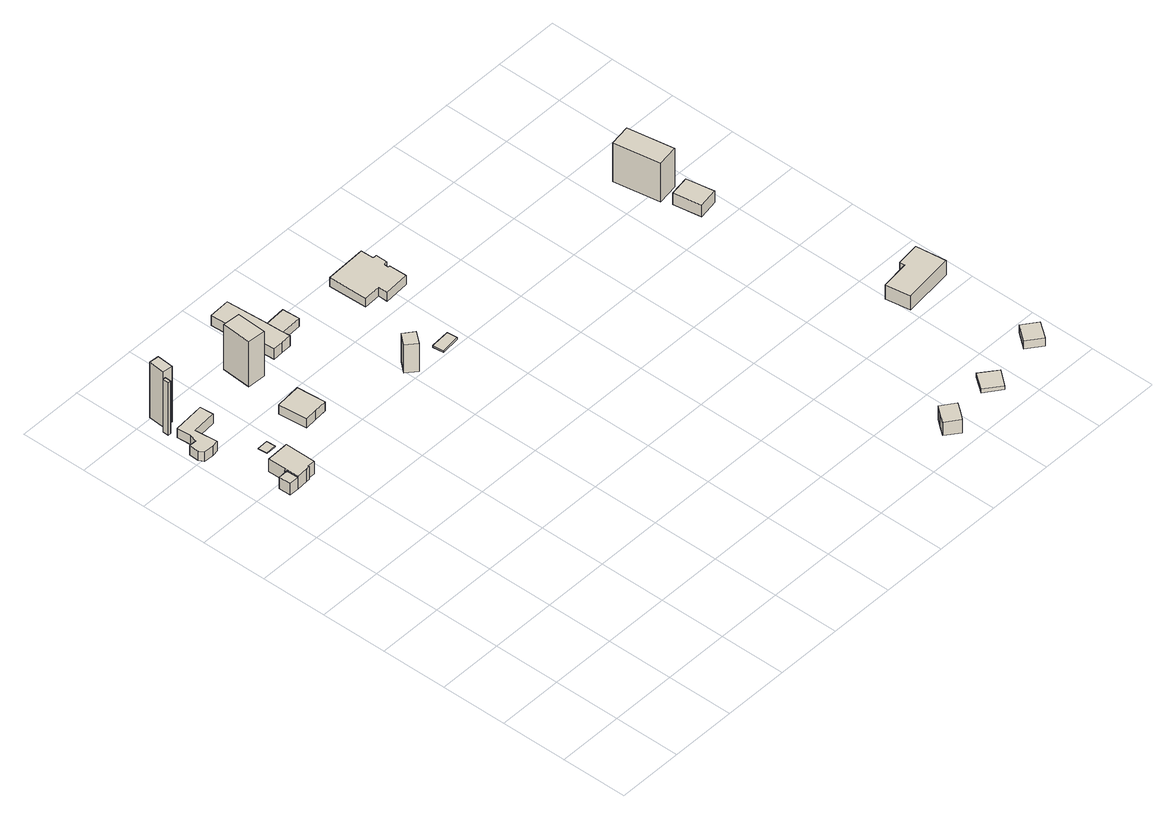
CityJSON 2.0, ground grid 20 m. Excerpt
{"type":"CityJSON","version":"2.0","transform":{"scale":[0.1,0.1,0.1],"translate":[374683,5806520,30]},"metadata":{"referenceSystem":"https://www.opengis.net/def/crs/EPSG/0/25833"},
"CityObjects":{
"building1":{"type":"Building","attributes":{"Gemeindeschluessel":"11000006","function":"31001_1312"},"address":[{"country":"Germany","locality":"Berlin","thoroughfareNumber":"19","thoroughfareName":"Kremnitzufer"}],"children":["building1-1","building1-2"]},
"building1-1":{"type":"BuildingPart","attributes":{"BezugspunktDach":"2200","measuredHeight":5.12,"storeysAboveGround":1},"parents":["building1"],"geometry":[{"type":"MultiSurface","lod":"1","boundaries":[[[0,1,2,3,4,5,6,7,8,9,10,11]],[[12,13,14,15,16,17,18,19,20,21,22,23]],[[12,23,11,10]],[[13,12,10,9]],[[14,13,9,8]],[[15,14,8,7]],[[16,15,7,6]],[[17,16,6,5]],[[18,17,5,4]],[[19,18,4,3]],[[20,19,3,2]],[[21,24,25,2,1]],[[26,24,1,0]],[[23,22,0,11]],[[20,25,24,21]],[[22,21,24,26]]]}]},
"building1-2":{"type":"BuildingPart","attributes":{"BezugspunktDach":"2200","measuredHeight":3.96,"storeysAboveGround":1},"parents":["building1"],"geometry":[{"type":"Solid","lod":"1","boundaries":[[[[27,25,24,26,28]],[[22,21,20,29,30]],[[22,30,28,26]],[[29,20,25,27]],[[30,29,27,28]],[[21,22,26,24]],[[21,24,25,20]]]]}]},
"building2":{"type":"Building","attributes":{"Gemeindeschluessel":"11000006","BezugspunktDach":"2200","function":"31001_1313","measuredHeight":17.95,"storeysAboveGround":1},"address":[{"country":"Germany","locality":"Berlin","thoroughfareNumber":"15 (2)","thoroughfareName":"Kremnitzufer"}],"geometry":[{"type":"Solid","lod":"1","boundaries":[[[[31,32,33,34]],[[35,36,37,38]],[[35,38,34,33]],[[36,35,33,32]],[[37,36,32,31]],[[38,37,31,34]]]]}]},
"building3":{"type":"Building","attributes":{"Gemeindeschluessel":"11000006","BezugspunktDach":"2200","function":"31001_1312","measuredHeight":3.17,"storeysAboveGround":1},"address":[{"country":"Germany","locality":"Berlin","thoroughfareNumber":"15","thoroughfareName":"Kremnitzufer"}],"geometry":[{"type":"Solid","lod":"1","boundaries":[[[[39,40,41,42,43,44,45,46,47,48,49]],[[50,51,52,53,54,55,56,57,58,59,60]],[[50,60,49,48]],[[51,50,48,47]],[[52,51,47,46]],[[53,52,46,45]],[[54,53,45,44]],[[55,54,44,43]],[[56,55,43,42]],[[57,56,42,41]],[[58,57,41,40]],[[59,58,40,39]],[[60,59,39,49]]]]}]},
"building4":{"type":"Building","attributes":{"Gemeindeschluessel":"11000006","BezugspunktDach":"2200","function":"51009_1611","measuredHeight":18.99,"storeysAboveGround":0},"address":[{"country":"Germany","locality":"Berlin"}],"geometry":[{"type":"Solid","lod":"1","boundaries":[[[[61,62,63,64]],[[65,66,67,68]],[[65,68,64,63]],[[66,65,63,62]],[[67,66,62,61]],[[68,67,61,64]]]]}]},
"building5":{"type":"Building","attributes":{"Gemeindeschluessel":"11000006","BezugspunktDach":"2200","function":"31001_1310","measuredHeight":0.208,"storeysAboveGround":1},"address":[{"country":"Germany","locality":"Berlin","thoroughfareNumber":"19 (1)","thoroughfareName":"Kremnitzufer"}],"geometry":[{"type":"Solid","lod":"1","boundaries":[[[[69,70,71,72]],[[73,74,75,76]],[[73,76,72,71]],[[74,73,71,70]],[[75,74,70,69]],[[76,75,69,72]]]]}]},
"building6":{"type":"Building","attributes":{"Gemeindeschluessel":"11000006","BezugspunktDach":"2200","function":"31001_1312","measuredHeight":3.86,"storeysAboveGround":1},"address":[{"country":"Germany","locality":"Berlin","thoroughfareNumber":"17","thoroughfareName":"Kremnitzufer"}],"geometry":[{"type":"Solid","lod":"1","boundaries":[[[[77,78,79,80,81]],[[82,83,84,85,86]],[[82,86,81,80]],[[83,82,80,79]],[[84,83,79,78]],[[85,84,78,77]],[[86,85,77,81]]]]}]},
"building7":{"type":"Building","attributes":{"Gemeindeschluessel":"11000006","BezugspunktDach":"2200","function":"31001_1312","measuredHeight":15.3,"storeysAboveGround":1},"address":[{"country":"Germany","locality":"Berlin","thoroughfareNumber":"13","thoroughfareName":"Kremnitzufer"}],"geometry":[{"type":"Solid","lod":"1","boundaries":[[[[87,88,89,90]],[[91,92,93,94]],[[91,94,90,89]],[[92,91,89,88]],[[93,92,88,87]],[[94,93,87,90]]]]}]},
"building8":{"type":"Building","attributes":{"Gemeindeschluessel":"11000006","function":"31001_3210"},"address":[{"country":"Germany","locality":"Berlin","thoroughfareNumber":"11 (1)","thoroughfareName":"Kremnitzufer"}],"children":["building8-1","building8-2"]},
"building8-1":{"type":"BuildingPart","attributes":{"BezugspunktDach":"2200","measuredHeight":4.12,"storeysAboveGround":1},"parents":["building8"],"geometry":[{"type":"MultiSurface","lod":"1","boundaries":[[[95,96,97,98,99,100,101]],[[102,103,104,105,106,107,108]],[[102,108,101,100]],[[103,102,100,99]],[[109,110,103,99,98]],[[105,104,98,97]],[[106,105,97,96]],[[107,106,96,95]],[[108,107,95,101]],[[104,111,103,110,109]]]}]},
"building8-2":{"type":"BuildingPart","attributes":{"BezugspunktDach":"2200","measuredHeight":2.85,"storeysAboveGround":1},"parents":["building8"],"geometry":[{"type":"MultiSurface","lod":"1","boundaries":[[[109,112,113,110]],[[114,115,104,103]],[[114,103,110,113]],[[115,114,113,112]],[[104,115,112,109]],[[103,116,104,109,110]]]}]},
"building9":{"type":"Building","attributes":{"Gemeindeschluessel":"11000006","BezugspunktDach":"2200","function":"31001_2074","measuredHeight":9.55,"storeysAboveGround":1},"address":[{"country":"Germany","locality":"Berlin","thoroughfareNumber":"9 (3)","thoroughfareName":"Kremnitzufer"}],"geometry":[{"type":"Solid","lod":"1","boundaries":[[[[117,118,119,120]],[[121,122,123,124]],[[121,124,120,119]],[[122,121,119,118]],[[123,122,118,117]],[[124,123,117,120]]]]}]},
"building10":{"type":"Building","attributes":{"Gemeindeschluessel":"11000006","BezugspunktDach":"2200","function":"31001_2074","measuredHeight":0.55,"storeysAboveGround":1},"address":[{"country":"Germany","locality":"Berlin","thoroughfareNumber":"9 (2)","thoroughfareName":"Kremnitzufer"}],"geometry":[{"type":"Solid","lod":"1","boundaries":[[[[125,126,127,128]],[[129,130,131,132]],[[129,132,128,127]],[[130,129,127,126]],[[131,130,126,125]],[[132,131,125,128]]]]}]},
"building11":{"type":"Building","attributes":{"Gemeindeschluessel":"11000006","BezugspunktDach":"2200","function":"31001_3210","measuredHeight":3.05,"storeysAboveGround":1},"address":[{"country":"Germany","locality":"Berlin","thoroughfareNumber":"11","thoroughfareName":"Kremnitzufer"}],"geometry":[{"type":"Solid","lod":"1","boundaries":[[[[133,134,135,136,137,138,139,140,141,142,143,144]],[[145,146,147,148,149,150,151,152,153,154,155,156]],[[145,156,144,143]],[[146,145,143,142]],[[147,146,142,141]],[[148,147,141,140]],[[149,148,140,139]],[[150,149,139,138]],[[151,150,138,137]],[[152,151,137,136]],[[153,152,136,135]],[[154,153,135,134]],[[155,154,134,133]],[[156,155,133,144]]]]}]},
"building12":{"type":"Building","attributes":{"Gemeindeschluessel":"11000006","BezugspunktDach":"2200","function":"31001_1312","measuredHeight":6.25,"storeysAboveGround":1},"address":[{"country":"Germany","locality":"Berlin","thoroughfareNumber":"1 (9)","thoroughfareName":"Kremnitzufer"}],"geometry":[{"type":"Solid","lod":"1","boundaries":[[[[157,158,159,160,161,162]],[[163,164,165,166,167,168]],[[163,168,162,161]],[[164,163,161,160]],[[165,164,160,159]],[[166,165,159,158]],[[167,166,158,157]],[[168,167,157,162]]]]}]},
"building13":{"type":"Building","attributes":{"Gemeindeschluessel":"11000006","BezugspunktDach":"2200","function":"31001_1312","measuredHeight":2.64,"storeysAboveGround":1},"address":[{"country":"Germany","locality":"Berlin","thoroughfareNumber":"1 (8)","thoroughfareName":"Kremnitzufer"}],"geometry":[{"type":"Solid","lod":"1","boundaries":[[[[169,170,171,172,173]],[[174,175,176,177,178]],[[174,178,173,172]],[[175,174,172,171]],[[176,175,171,170]],[[177,176,170,169]],[[178,177,169,173]]]]}]},
"building14":{"type":"Building","attributes":{"Gemeindeschluessel":"11000006","BezugspunktDach":"2200","function":"31001_1312","measuredHeight":3.98,"storeysAboveGround":1},"address":[{"country":"Germany","locality":"Berlin","thoroughfareNumber":"1 (7)","thoroughfareName":"Kremnitzufer"}],"geometry":[{"type":"Solid","lod":"1","boundaries":[[[[179,180,181,182]],[[183,184,185,186]],[[183,186,182,181]],[[184,183,181,180]],[[185,184,180,179]],[[186,185,179,182]]]]}]},
"building15":{"type":"Building","attributes":{"Gemeindeschluessel":"11000006","BezugspunktDach":"2200","function":"31001_2074","measuredHeight":4.83,"storeysAboveGround":1},"address":[{"country":"Germany","locality":"Berlin","thoroughfareNumber":"1 (4)","thoroughfareName":"Kremnitzufer"}],"geometry":[{"type":"Solid","lod":"1","boundaries":[[[[187,188,189,190,191,192]],[[193,194,195,196,197,198]],[[193,198,192,191]],[[194,193,191,190]],[[195,194,190,189]],[[196,195,189,188]],[[197,196,188,187]],[[198,197,187,192]]]]}]},
"building16":{"type":"Building","attributes":{"Gemeindeschluessel":"11000006","BezugspunktDach":"2200","function":"31001_2074","measuredHeight":4.2,"storeysAboveGround":1},"address":[{"country":"Germany","locality":"Berlin","thoroughfareNumber":"9 (1)","thoroughfareName":"Kremnitzufer"}],"geometry":[{"type":"Solid","lod":"1","boundaries":[[[[199,200,201,202,203]],[[204,205,206,207,208]],[[204,208,203,202]],[[205,204,202,201]],[[206,205,201,200]],[[207,206,200,199]],[[208,207,199,203]]]]}]},
"building17":{"type":"Building","attributes":{"Gemeindeschluessel":"11000006","BezugspunktDach":"2200","function":"31001_2074","measuredHeight":13.84,"storeysAboveGround":1},"address":[{"country":"Germany","locality":"Berlin","thoroughfareNumber":"9","thoroughfareName":"Kremnitzufer"}],"geometry":[{"type":"Solid","lod":"1","boundaries":[[[[209,210,211,212]],[[213,214,215,216]],[[213,216,212,211]],[[214,213,211,210]],[[215,214,210,209]],[[216,215,209,212]]]]}]}
},
"vertices":[
[87,1179,61],[92,1179,61],[93,1143,61],[127,1144,61],[138,1145,61],[138,1149,61],[161,1149,61],[161,1242,61],[126,1241,61],[91,1240,61],[92,1184,61],[87,1183,61],[92,1184,18],[91,1240,18],[126,1241,18],[161,1242,18],[161,1149,18],[138,1149,18],[138,1145,18],[127,1144,18],[93,1143,18],[92,1179,18],[87,1179,18],[87,1183,18],[92,1179,57],[93,1143,57],[87,1179,57],
[63,1143,57],[62,1179,57],[63,1143,18],[62,1179,18],
[36,1518,195],[37,1536,195],[28,1536,195],[27,1518,195],[28,1536,15],[37,1536,15],[36,1518,15],[27,1518,15],
[18,1388,45],[48,1387,45],[68,1390,45],[61,1458,45],[136,1464,45],[133,1505,45],[38,1497,45],[41,1456,45],[33,1431,45],[11,1432,45],[9,1402,45],[11,1432,13],[33,1431,13],[41,1456,13],[38,1497,13],[133,1505,13],[136,1464,13],[61,1458,13],[68,1390,13],[48,1387,13],[18,1388,13],[9,1402,13],
[70,1543,206],[74,1592,206],[45,1595,206],[41,1546,206],[45,1595,16],[74,1592,16],[70,1543,16],[41,1546,16],
[142,1289,16],[174,1290,16],[172,1318,16],[140,1317,16],[172,1318,14],[174,1290,14],[142,1289,14],[140,1317,14],
[278,1278,43],[317,1282,43],[356,1285,43],[349,1371,43],[271,1365,43],[349,1371,12],[356,1285,12],[317,1282,12],[278,1278,12],[271,1365,12],
[349,1481,168],[354,1570,168],[300,1574,168],[294,1484,168],[300,1574,15],[354,1570,15],[349,1481,15],[294,1484,15],
[415,1506,45],[447,1508,45],[478,1509,45],[476,1535,45],[474,1586,45],[467,1709,45],[404,1706,45],[467,1709,10],[474,1586,10],[476,1535,10],[478,1509,10],[447,1508,10],[415,1506,10],[404,1706,10],[476,1535,38],[474,1586,38],[476,1537,10],
[546,1539,38],[543,1590,38],[543,1590,10],[546,1539,10],[474,1585,10],
[623,1206,104],[651,1241,104],[621,1264,104],[593,1231,104],[621,1264,8],[651,1241,8],[623,1206,8],[593,1231,8],
[718,1209,10],[777,1215,10],[774,1246,10],[715,1242,10],[774,1246,4],[777,1215,4],[718,1209,4],[715,1242,4],
[713,1463,36],[764,1466,36],[764,1437,36],[842,1442,36],[841,1497,36],[835,1497,36],[836,1511,36],[848,1512,36],[848,1547,36],[836,1547,36],[835,1586,36],[710,1581,36],[835,1586,6],[836,1547,6],[848,1547,6],[848,1512,6],[836,1511,6],[835,1497,6],[841,1497,6],[842,1442,6],[764,1437,6],[764,1466,6],[713,1463,6],[710,1581,6],
[1317,8,97],[1337,33,97],[1356,57,97],[1315,87,97],[1296,63,97],[1277,39,97],[1296,63,51],[1315,87,51],[1356,57,51],[1337,33,51],[1317,8,51],[1277,39,51],
[1499,27,73],[1536,73,73],[1511,92,73],[1487,111,73],[1451,63,73],[1487,111,60],[1511,92,60],[1536,73,60],[1499,27,60],[1451,63,60],
[1682,53,92],[1718,101,92],[1675,134,92],[1638,86,92],[1675,134,65],[1718,101,65],[1682,53,65],[1638,86,65],
[1572,404,96],[1727,423,96],[1716,515,96],[1646,506,96],[1647,490,96],[1560,479,96],[1647,490,47],[1646,506,47],[1716,515,47],[1727,423,47],[1572,404,47],[1560,479,47],
[1496,1034,69],[1557,1044,69],[1543,1128,69],[1512,1123,69],[1482,1118,69],[1512,1123,30],[1543,1128,30],[1557,1044,30],[1496,1034,30],[1482,1118,30],
[1470,1148,160],[1535,1158,160],[1512,1298,160],[1447,1288,160],[1512,1298,28],[1535,1158,28],[1470,1148,28],[1447,1288,28]
]}
